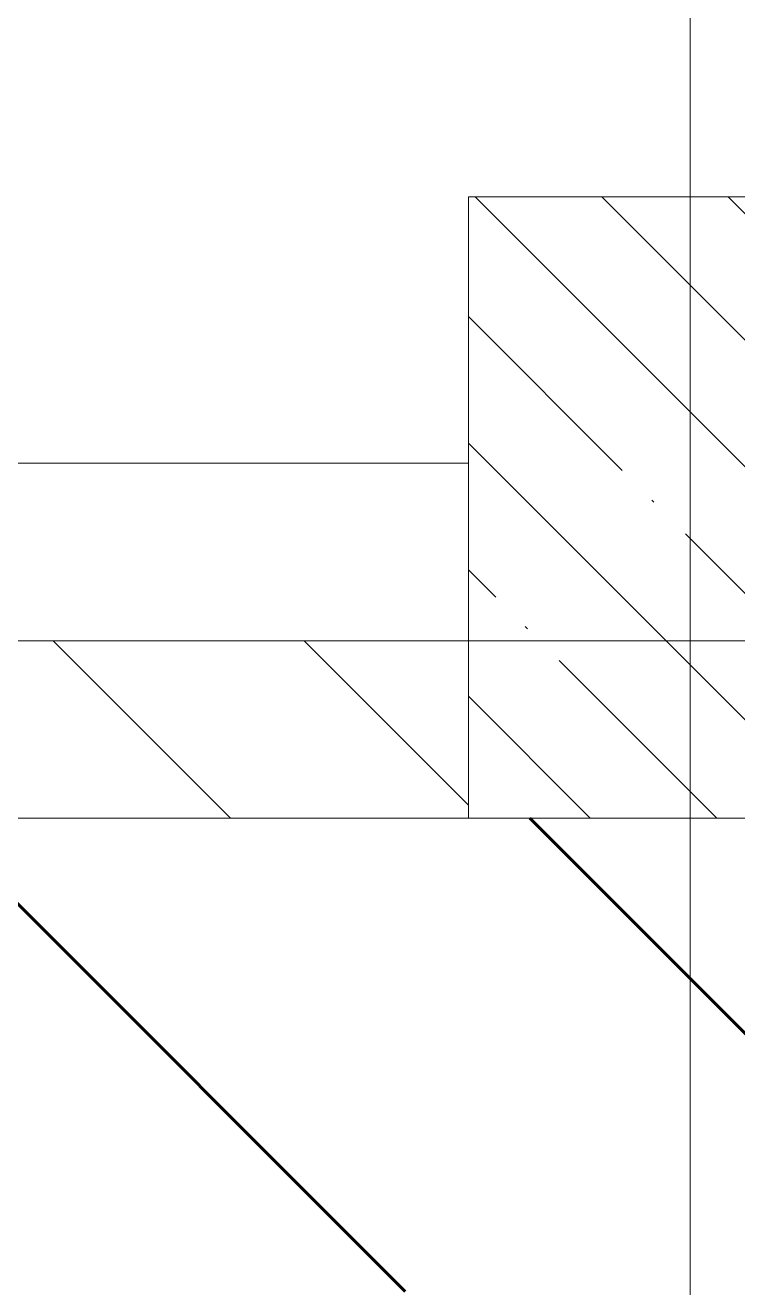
# Model space of a CAD drawing. Header units: millimetres. Extents: x -68946 to 288321, y -402657 to 324925.
# Drawn here: x 109103 to 109907, y -219310 to -217888 of the extents above; entities that cross this region are included whole.
import ezdxf

# ---------------------------------------------------------------- set-up
doc = ezdxf.new("R2010")
doc.units = ezdxf.units.MM
doc.linetypes.add('ADSK_Линия сетки', pattern=[2500, 2000, -250, 0, -250])
for name, color, linetype, lineweight in [('3.4) ПТ-2.15    4 вып', 200, 'Continuous', 60), ('A-FLOR-____-OTLN', 192, 'Continuous', 9), ('A-WALL-____-MCUT', 250, 'Continuous', 13), ('A-WALL-____-PATT', 250, 'Continuous', 13), ('S-COLS-____-MCUT', 250, 'Continuous', 25), ('S-COLS-____-OTLN', 250, 'Continuous', 9), ('S-GRID-____-OTLN', 250, 'Continuous', 9)]:
    doc.layers.add(name, color=color, linetype=linetype, lineweight=lineweight)

msp = doc.modelspace()

# ---------------------------------------------------------------- hatches: boundary and pattern name
at = {"layer": '3.4) ПТ-2.15    4 вып'}
h = msp.add_hatch(dxfattribs=at)
h.set_pattern_fill('ANSI36', color=256, scale=150, angle=90)
h.paths.add_polyline_path([(136922.9066, -218780.9286), (97552.9057, -218780.9286), (97552.9057, -222580.9286), (118362.9063, -222580.9286), (118362.9063, -222130.9056), (121722.9057, -222130.9056), (121722.9057, -222580.9286), (124552.9057, -222580.9286), (124552.9057, -222130.9883), (129331.7151, -222130.9883), (129331.7151, -222580.9286), (136922.9066, -222580.9286)])
at = {"layer": 'A-WALL-____-PATT', "lineweight": 15}
h = msp.add_hatch(dxfattribs=at)
h.set_pattern_fill('FP_1', color=256, style=0, pattern_type=2)
h.set_pattern_definition([(135, (28052.9, -258555.93), (-141.42136, -141.42136), [])])
h.paths.add_polyline_path([(136682.5216, -218780.9056), (136752.9057, -218780.9056), (136752.9057, -218580.9056), (133302.9057, -218580.9056), (133302.9057, -218780.9056), (136533.1229, -218780.9056)])
h.paths.add_polyline_path([(127507.9057, -218780.9056), (127507.9057, -218580.9056), (127502.9057, -218580.9056), (127502.9057, -218780.9056)])
h.paths.add_polyline_path([(106609.355, -218780.9056), (109602.9057, -218780.9056), (109602.9057, -218580.9056), (106052.9057, -218580.9056), (106052.9057, -218780.9056), (106442.8826, -218780.9056)])
at = {"layer": 'S-COLS-____-OTLN', "lineweight": 5}
h = msp.add_hatch(dxfattribs=at)
h.set_pattern_fill('FP_19', color=256, style=0, pattern_type=2)
h.set_pattern_definition([(135, (28052.9, -258555.93), (-142.5612, -142.5612), []), (135, (28195.47, -258555.93), (-142.5612, -142.5612), [252.016, -50.403, 3.353, -47.05])])
h.paths.add_polyline_path([(110102.9057, -218780.928), (110102.9057, -218080.928), (109602.9057, -218080.9286), (109602.9057, -218780.928)])

# ---------------------------------------------------------------- linework, layer by layer
at = {"layer": 'A-FLOR-____-OTLN', "lineweight": 5}
msp.add_line((109602.9057, -218380.9056), (106052.9057, -218380.9056), dxfattribs=at)
at = {"layer": 'A-WALL-____-MCUT', "color": 7, "lineweight": 15}
for p, q in [((109602.9057, -218580.9056), (106052.9057, -218580.9056)), ((106052.9057, -218780.9056), (109602.9057, -218780.9056))]:
    msp.add_line(p, q, dxfattribs=at)
at = {"layer": 'A-WALL-____-MCUT', "lineweight": 15}
msp.add_line((109602.9057, -218780.9056), (109602.9057, -218580.9056), dxfattribs=at)
at = {"layer": 'S-COLS-____-MCUT', "lineweight": 5}
for p, q in [((110102.9057, -218080.928), (109602.9057, -218080.928)), ((109602.9057, -218080.928), (109602.9057, -218580.9056)), ((109602.9057, -218780.928), (110102.9057, -218780.928))]:
    msp.add_line(p, q, dxfattribs=at)
at = {"layer": 'S-COLS-____-OTLN', "lineweight": 5}
msp.add_line((109602.9057, -218580.9056), (109602.9057, -218780.928), dxfattribs=at)
at = {"layer": 'S-GRID-____-OTLN', "linetype": 'ADSK_Линия сетки'}
for p, q in [((109852.9057, -197353.9241), (109852.9057, -262294.7685)), ((93236.8325, -218580.9286), (184510.8783, -218580.9286))]:
    msp.add_line(p, q, dxfattribs=at)

doc.saveas('drawing.dxf')
